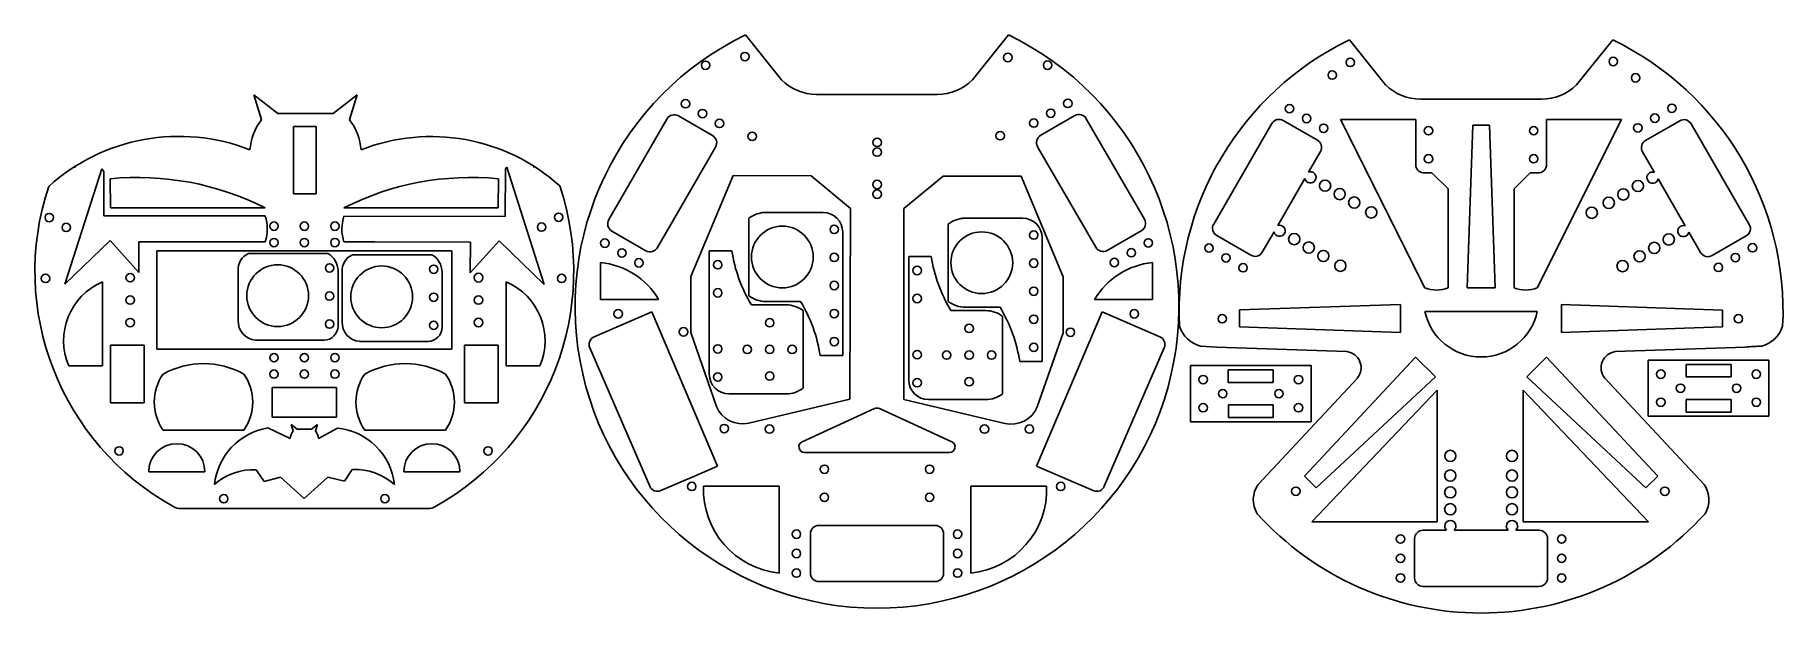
# Model space of a CAD drawing. Extents: x -398 to 224, y -94 to 112.
import ezdxf

# ---------------------------------------------------------------- set-up
doc = ezdxf.new("R2010")
doc.units = 0
doc.header["$MEASUREMENT"] = 0
doc.layers.get('0').update_dxf_attribs({"linetype": 'CONTINUOUS'})

msp = doc.modelspace()

# ---------------------------------------------------------------- linework, layer by layer
at = {"color": 7, "linetype": 'Continuous'}
for p, q in [((-144.98, 112.17), (-132.12, 96.17)), ((-51.27, 112.17), (-64.12, 96.17)), ((70.11, 110.44), (82.96, 94.44)), ((163.82, 110.44), (150.96, 94.44)), ((-76.62, 90.99), (-119.62, 90.99)), ((95.46, 89.26), (138.46, 89.26)), ((-172.92, 82.22), (-193.6, 46.4)), ((-156.7, 76.32), (-168.82, 83.32)), ((-39.82, 76.43), (-27.69, 83.43)), ((-2.91, 46.51), (-23.6, 82.33)), ((58.66, 74.7), (46.53, 81.7)), ((66.96, 82.05), (96.96, 22.05)), ((166.96, 82.05), (136.96, 22.05)), ((175.54, 74.58), (187.66, 81.58)), ((-305.82, 79.57), (-305.82, 55.57)), ((-297.82, 79.57), (-305.82, 79.57)), ((-297.82, 55.57), (-297.82, 79.57)), ((21.75, 44.77), (42.44, 80.6)), ((113.96, 80.05), (111.96, 22.05)), ((113.96, 80.05), (119.96, 80.05)), ((119.96, 80.05), (121.96, 22.05)), ((191.76, 80.49), (212.44, 44.66)), ((-155.6, 72.22), (-176.28, 36.4)), ((-20.23, 36.51), (-40.92, 72.33)), ((55.56, 63.33), (59.76, 70.6)), ((178.64, 63.21), (174.44, 70.49)), ((-387.3, 23.37), (-374.15, 64.41)), ((-373.39, 63.56), (-374.15, 64.41)), ((-373.39, 63.56), (-373.37, 47.66)), ((-230.42, 64.48), (-230.47, 47.54)), ((-230.42, 64.48), (-229.92, 65.1)), ((-216.58, 23.23), (-229.92, 65.1)), ((-371.03, 50.55), (-371.14, 60.95)), ((-233, 50.55), (-232.89, 60.95)), ((-149.33, 62.05), (-164.37, 26.16)), ((-107.59, 50.34), (-121.53, 61.98)), ((-88.56, 50.31), (-74.59, 61.91)), ((-46.79, 61.91), (-31.85, 25.98)), ((44.57, 44.3), (54.23, 61.03)), ((179.96, 60.92), (189.62, 44.19)), ((-371.03, 50.55), (-315.92, 50.62)), ((-305.82, 55.57), (-297.82, 55.57)), ((-233, 50.55), (-287.9, 50.62)), ((-107.79, -17.66), (-107.59, 50.34)), ((-88.56, -17.69), (-88.56, 50.31)), ((-315.92, 47.66), (-373.37, 47.66)), ((-230.47, 47.54), (-287.9, 47.64)), ((-143.75, 46.85), (-143.75, 19.26)), ((-117.33, 48.9), (-138.85, 48.9)), ((-72.74, 44.81), (-72.74, 17.22)), ((-46.32, 46.86), (-67.84, 46.86)), ((-371.2, 38.98), (-387.3, 23.37)), ((-360.95, 27.52), (-371.2, 38.98)), ((-326.77, 38.49), (-360.95, 38.49)), ((-360.95, 38.49), (-360.95, 27.52)), ((-315.92, 38.46), (-326.77, 38.49)), ((-287.93, 38.44), (-277.08, 38.45)), ((-277.08, 38.45), (-242.91, 38.39)), ((-242.93, 27.42), (-232.65, 38.86)), ((-242.91, 38.39), (-242.93, 27.42)), ((-232.65, 38.86), (-216.58, 23.23)), ((-180.38, 35.3), (-192.51, 42.3)), ((-110.33, -2.1), (-110.33, 41.9)), ((-39.32, -4.14), (-39.32, 39.86)), ((-16.13, 35.41), (-4.01, 42.41)), ((34.97, 33.68), (22.85, 40.68)), ((43.25, 42.01), (39.07, 34.77)), ((190.95, 41.9), (195.12, 34.66)), ((199.22, 33.56), (211.35, 40.56)), ((-354.52, 0.19), (-354.52, 35.19)), ((-354.52, 35.19), (-249.52, 35.19)), ((-293.67, 34.29), (-321.9, 34.28)), ((-256.63, 33.85), (-284.87, 33.84)), ((-249.52, 0.19), (-249.52, 35.19)), ((-157.83, -8.71), (-157.83, 35.29)), ((-157.83, 35.29), (-149.83, 35.29)), ((-86.82, -10.75), (-86.82, 33.25)), ((-86.82, 33.25), (-78.82, 33.25)), ((-325.53, 28.14), (-325.53, 10.44)), ((-290.01, 8.44), (-290.01, 28.14)), ((-288.49, 27.7), (-288.49, 10)), ((-252.97, 8), (-252.97, 27.7)), ((-196.51, 31.08), (-196.51, 17.92)), ((-164.37, 26.16), (-164.43, 6.16)), ((-31.85, 25.98), (-31.85, 5.98)), ((-0.01, 31.08), (-0.01, 17.92)), ((-373.89, -5.78), (-373.89, 24.22)), ((-230.14, -5.78), (-230.14, 24.22)), ((111.96, 22.05), (121.96, 22.05)), ((-196.51, 17.92), (-175.89, 17.92)), ((-142.83, 15.99), (-130.48, 15.99)), ((-125.33, 17.2), (-137.68, 17.2)), ((-124.41, -13.66), (-124.41, 13.94)), ((-71.82, 13.95), (-59.47, 13.95)), ((-54.32, 15.16), (-66.67, 15.16)), ((-0.01, 17.92), (-20.63, 17.92)), ((88.3, 16.16), (30.96, 14.19)), ((30.96, 14.19), (30.96, 8.19)), ((88.3, 16.16), (88.3, 6.19)), ((145.62, 16.13), (145.62, 6.13)), ((202.96, 14.13), (145.62, 16.13)), ((202.96, 8.13), (202.96, 14.13)), ((-185.6, 10.36), (-198.81, 4.65)), ((-53.4, -15.7), (-53.4, 11.9)), ((30.96, 8.19), (88.3, 6.19)), ((202.96, 8.13), (145.62, 6.13)), ((-371.02, 1.6), (-371.02, -18.9)), ((-359.02, 1.6), (-371.02, 1.6)), ((-359.02, -18.9), (-359.02, 1.6)), ((-354.52, 0.19), (-249.52, 0.19)), ((-319.44, 3.44), (-295.01, 3.44)), ((-282.4, 3), (-257.97, 3)), ((-245.02, -18.9), (-245.02, 1.6)), ((-245.02, 1.6), (-233.02, 1.6)), ((-233.02, -18.9), (-233.02, 1.6)), ((-179.05, -48.63), (-200.37, 0.7)), ((-155.28, -20.22), (-164.43, 6.16)), ((-41.07, -20.38), (-31.85, 5.98)), ((4.13, 0.7), (-17.2, -48.63)), ((22.82, 0.97), (69.18, -0.65)), ((211.11, 0.97), (164.75, -0.65)), ((-373.89, -5.78), (-385.89, -5.78)), ((-230.14, -5.78), (-218.14, -5.78)), ((-110.33, -2.1), (-118.33, -2.1)), ((-39.32, -4.14), (-47.32, -4.14)), ((13.5, -25.64), (13.5, -5.64)), ((56.47, -5.64), (44.98, -5.64)), ((93.63, -2.58), (54.03, -45)), ((56.47, -25.64), (56.47, -5.64)), ((56.47, -25.64), (56.47, -5.64)), ((100.7, -9.65), (93.63, -2.58)), ((140.3, -2.58), (133.23, -9.65)), ((179.9, -45), (140.3, -2.58)), ((176.45, -23.7), (176.45, -3.7)), ((219.42, -3.7), (207.94, -3.7)), ((219.42, -23.7), (219.42, -3.7)), ((219.42, -23.7), (219.42, -3.7)), ((37.54, -48.03), (72.9, -10.14)), ((58.22, -49.25), (100.7, -9.65)), ((133.23, -9.65), (175.65, -49.25)), ((196.39, -48.03), (161.03, -10.14)), ((-313.52, -13.47), (-313.52, -23.97)), ((-313.52, -13.47), (-290.52, -13.47)), ((-290.52, -13.47), (-290.52, -23.97)), ((-150.83, -15.71), (-130.48, -15.71)), ((-143.76, -26.12), (-107.79, -17.66)), ((-52.61, -26.25), (-88.56, -17.69)), ((-79.82, -17.75), (-59.47, -17.75)), ((56.65, -61.31), (101.28, -14.39)), ((101.28, -61.31), (101.28, -14.39)), ((131.96, -61.31), (131.96, -14.39)), ((131.96, -14.39), (176.59, -61.31)), ((-371.02, -18.9), (-359.02, -18.9)), ((-313.52, -23.97), (-290.52, -23.97)), ((-233.02, -18.9), (-245.02, -18.9)), ((-124.77, -32.76), (-98.96, -20.96)), ((-71.48, -32.76), (-97.29, -20.96)), ((176.45, -23.7), (219.42, -23.7)), ((-323.52, -28.65), (-352.32, -28.65)), ((-307.02, -31.59), (-315.05, -27.83)), ((-306.66, -26.64), (-305.98, -28.88)), ((-304.52, -28.32), (-306.66, -26.64)), ((-299.52, -28.32), (-304.52, -28.32)), ((-299.52, -28.32), (-297.37, -26.64)), ((-297.37, -26.64), (-298.05, -28.88)), ((-297.02, -31.59), (-290.26, -27.9)), ((-251.72, -28.65), (-280.52, -28.65)), ((13.5, -25.64), (56.47, -25.64)), ((-123.94, -36.58), (-72.31, -36.58)), ((-357.42, -43.47), (-337.42, -43.47)), ((-316.33, -46.9), (-319.13, -42.75)), ((-287.76, -46.83), (-284.97, -42.68)), ((-246.61, -43.47), (-266.61, -43.47)), ((-310.51, -45.45), (-316.33, -46.9)), ((-302.02, -52.97), (-310.51, -45.45)), ((-302.02, -52.97), (-293.59, -45.38)), ((-293.59, -45.38), (-287.76, -46.83)), ((-162.25, -44.64), (-175.11, -50.2)), ((-159.91, -48.58), (-132.91, -48.58)), ((-132.91, -48.58), (-132.91, -79.58)), ((-64.72, -48.58), (-64.72, -79.58)), ((-64.72, -48.58), (-37.72, -48.58)), ((54.03, -45), (58.22, -49.25)), ((175.65, -49.25), (179.9, -45)), ((-257.93, -56.56), (-346.11, -56.56)), ((56.65, -61.31), (101.28, -61.31)), ((131.96, -61.31), (176.59, -61.31)), ((-121.81, -65.58), (-121.81, -79.58)), ((-77.44, -62.58), (-118.81, -62.58)), ((-74.44, -65.58), (-74.44, -79.58)), ((93.28, -67.31), (93.28, -81.31)), ((104.68, -64.31), (96.28, -64.31)), ((126.64, -64.31), (107.33, -64.31)), ((129.29, -64.31), (137.65, -64.31)), ((140.65, -67.31), (140.65, -81.31)), ((-77.44, -82.58), (-118.81, -82.58)), ((96.28, -84.31), (137.65, -84.31))]:
    msp.add_line(p, q, dxfattribs=at)
for p, q in [((-311.5, 84.18), (-320, 90.82)), ((-320, 90.82), (-317.3, 82)), ((-320, 90.82), (-317.29, 81.97)), ((-291.72, 84.18), (-283.22, 90.82)), ((-283.22, 90.82), (-285.93, 81.97)), ((-283.22, 90.82), (-285.92, 82)), ((-301.61, 84.18), (-311.5, 84.18)), ((-301.61, 84.18), (-291.72, 84.18)), ((93.7, 82.05), (66.96, 82.05)), ((93.7, 82.05), (93.7, 65.66)), ((140.2, 82.05), (140.2, 65.65)), ((166.96, 82.05), (140.2, 82.05)), ((96.31, 63.05), (99.45, 63.05)), ((105.2, 57.3), (99.45, 63.05)), ((128.7, 57.3), (134.45, 63.05)), ((137.61, 63.05), (134.45, 63.05)), ((137.61, 63.05), (137.2, 63.05)), ((-121.53, 61.98), (-149.33, 62.05)), ((-74.59, 61.91), (-46.79, 61.91)), ((105.2, 57.3), (105.2, 22.05)), ((128.7, 57.3), (128.7, 22.05)), ((-185.6, 10.36), (-178.25, 13.53)), ((-178.25, 13.53), (-154.91, -41.47)), ((-41.34, -41.47), (-17.99, 13.53)), ((2.56, 4.65), (-17.99, 13.53)), ((116.96, 13.69), (96.96, 13.69)), ((116.96, 13.69), (136.96, 13.69)), ((22.82, 0.97), (17.02, 1.3)), ((44.98, -5.64), (13.5, -5.64)), ((176.45, -3.7), (207.94, -3.7)), ((205.94, -5.2), (189.92, -5.2)), ((189.92, -5.2), (189.92, -5.7)), ((189.92, -9.7), (189.92, -5.7)), ((205.94, -9.7), (205.94, -5.2)), ((42.98, -7.14), (26.96, -7.14)), ((26.96, -7.14), (26.96, -7.64)), ((26.96, -11.64), (26.96, -7.64)), ((26.96, -11.64), (42.98, -11.64)), ((42.98, -11.64), (42.98, -7.14)), ((189.92, -9.7), (205.94, -9.7)), ((189.94, -21.7), (189.94, -17.7)), ((189.94, -17.7), (205.94, -17.7)), ((205.94, -17.7), (205.94, -21.7)), ((26.98, -23.64), (26.98, -19.64)), ((26.98, -19.64), (42.98, -19.64)), ((26.98, -24.14), (26.98, -23.64)), ((42.98, -24.14), (26.98, -24.14)), ((42.98, -19.64), (42.98, -23.64)), ((42.98, -23.64), (42.98, -24.14)), ((189.94, -22.2), (189.94, -21.7)), ((205.94, -22.2), (189.94, -22.2)), ((205.94, -21.7), (205.94, -22.2)), ((-162.25, -44.64), (-154.91, -41.47)), ((-21.14, -50.2), (-41.34, -41.47))]:
    msp.add_line(p, q)
for centre, radius in [((-145.16, 104.45), 1.5), ((-51.54, 104.13), 1.5), ((63.96, 97.88), 1.5), ((171.96, 96.88), 1.5), ((-166.32, 87.65), 1.5), ((-30.19, 87.76), 1.5), ((48.76, 85.91), 1.5), ((184.89, 86.03), 1.5), ((-160.26, 84.15), 1.5), ((-154.2, 80.65), 1.5), ((-42.32, 80.76), 1.5), ((-36.26, 84.26), 1.5), ((54.83, 82.41), 1.5), ((178.83, 82.53), 1.5), ((60.89, 78.91), 1.5), ((172.77, 79.03), 1.5), ((-98.07, 70.43), 1.5), ((-98.07, 55.43), 1.5), ((61.41, 58.46), 2), ((66.61, 55.46), 2), ((167.59, 55.35), 2), ((172.79, 58.35), 2), ((71.8, 52.46), 2), ((77.84, 48.93), 2), ((156.35, 48.82), 2), ((162.4, 52.35), 2), ((-392.84, 47.1), 1.5), ((-386.77, 43.6), 1.5), ((-312.82, 44.04), 1.5), ((-302.02, 44.04), 1.5), ((-291.12, 44.04), 1.5), ((-217.53, 43.71), 1.5), ((-211.46, 47.21), 1.5), ((-131.83, 33.05), 11), ((-113.33, 42.9), 1.5), ((-312.82, 38.19), 1.5), ((-302.02, 38.19), 1.5), ((-291.12, 38.19), 1.5), ((-195.01, 37.97), 1.5), ((-60.82, 31.01), 11), ((-42.32, 40.86), 1.5), ((-1.51, 38.08), 1.5), ((20.08, 36.23), 1.5), ((50.41, 39.41), 2), ((55.6, 36.41), 2), ((178.59, 36.29), 2), ((183.79, 39.29), 2), ((213.58, 36.35), 1.5), ((-188.94, 34.47), 1.5), ((-182.88, 30.97), 1.5), ((-154.83, 30.29), 1.5), ((-113.33, 32.9), 1.5), ((-42.32, 30.86), 1.5), ((-13.63, 31.08), 1.5), ((-7.57, 34.58), 1.5), ((26.14, 32.73), 1.5), ((60.8, 33.41), 2), ((66.86, 29.91), 2), ((167.33, 29.8), 2), ((173.4, 33.29), 2), ((207.52, 32.85), 1.5), ((-394.17, 25.44), 1.5), ((-364.02, 25.69), 1.5), ((-311.51, 19.29), 11), ((-293.01, 29.14), 1.5), ((-274.47, 18.85), 11), ((-255.97, 28.7), 1.5), ((-240.02, 25.69), 1.55), ((-210.4, 25.44), 1.5), ((-83.82, 28.25), 1.5), ((32.21, 29.23), 1.5), ((201.45, 29.35), 1.5), ((-364.02, 17.69), 1.5), ((-293.01, 19.14), 1.5), ((-255.97, 18.7), 1.5), ((-240.02, 17.69), 1.5), ((-154.83, 20.29), 1.5), ((-83.82, 18.25), 1.5), ((-190.28, 12.81), 1.5), ((-113.33, 12.9), 1.5), ((-6.51, 12.81), 1.5), ((24.81, 11.07), 1.5), ((208.58, 11.07), 1.5), ((-364.02, 9.69), 1.5), ((-293.01, 9.14), 1.5), ((-255.97, 8.7), 1.5), ((-240.02, 9.69), 1.55), ((-136.33, 9.64), 1.5), ((-65.32, 7.6), 1.5), ((-42.32, 10.86), 1.5), ((-154.83, 0.29), 1.5), ((-144.33, 0.14), 1.5), ((-136.33, 0.14), 1.5), ((-128.33, 0.14), 1.5), ((-113.33, 2.9), 1.5), ((-42.32, 0.86), 1.5), ((-312.82, -2.81), 1.5), ((-302.02, -2.81), 1.5), ((-291.12, -2.81), 1.5), ((-83.82, -1.75), 1.5), ((-73.32, -1.9), 1.5), ((-65.32, -1.9), 1.5), ((-57.32, -1.9), 1.5), ((-312.82, -8.66), 1.5), ((-302.02, -8.66), 1.5), ((-291.12, -8.66), 1.5), ((-154.83, -9.71), 1.5), ((-136.33, -9.36), 1.5), ((-83.82, -11.75), 1.5), ((-65.32, -11.4), 1.5), ((18, -10.64), 1.5), ((51.96, -10.64), 1.5), ((180.96, -8.7), 1.5), ((187.94, -13.7), 1.5), ((207.94, -13.7), 1.5), ((214.92, -8.7), 1.5), ((24.98, -15.64), 1.5), ((44.98, -15.64), 1.5), ((180.96, -18.7), 1.5), ((214.92, -18.7), 1.5), ((18, -20.64), 1.5), ((51.96, -20.64), 1.5), ((-367.98, -36.06), 1.5), ((-236.59, -36.06), 1.5), ((106, -37.81), 2), ((127.96, -37.81), 2), ((105.96, -44.81), 2), ((127.97, -44.81), 2), ((-164.09, -48.69), 1.5), ((-32.7, -48.69), 1.5), ((51, -50.43), 1.5), ((105.96, -50.81), 2), ((127.97, -50.81), 2), ((182.39, -50.43), 1.5), ((-330.7, -53.06), 1.5), ((-273.33, -53.06), 1.5), ((105.96, -56.81), 2), ((127.97, -56.81), 2), ((-126.81, -65.69), 1.5), ((-69.44, -65.69), 1.5), ((88.28, -67.43), 1.5), ((145.65, -67.43), 1.5), ((-126.81, -72.58), 1.5), ((-69.44, -72.58), 1.5), ((88.28, -74.31), 1.5), ((145.65, -74.31), 1.5), ((-126.81, -79.58), 1.5), ((-69.44, -79.58), 1.5), ((88.28, -81.31), 1.5), ((145.65, -81.31), 1.5)]:
    msp.add_circle(centre, radius, dxfattribs=at)
for centre in [(-159.16, 101.38), (-37.37, 101.39), (70.38, 102.4), (164, 102.71), (-142.56, 76.04), (-98.07, 73.89), (-54.28, 76.26), (98.25, 78.06), (135.68, 78.06), (98.25, 68.06), (135.68, 68.06), (-98.07, 58.89), (-113.33, 22.9), (-42.32, 20.86), (-167.03, 6.4), (-29.25, 6.22), (-152.49, -28.1), (-136.39, -28.26), (-59.85, -28.26), (-43.87, -28.25), (-116.84, -42.58), (-79.41, -42.58), (-116.84, -52.58), (-79.41, -52.58)]:
    msp.add_circle(centre, 1.5)
for centre, radius, start, end in [((-98.12, 15.42), 107.5, 115.84193, 64.15807), ((116.96, 13.69), 107.5, 115.84193, 182.84527), ((116.96, 13.69), 107.5, 357.15473, 64.15807), ((-119.62, 108.67), 17.68, 225, 270), ((-76.62, 108.67), 17.68, 270, 315), ((95.46, 106.94), 17.68, 225, 270), ((138.46, 106.94), 17.68, 270, 315), ((-170.32, 80.72), 3, 60, 150), ((-26.19, 80.83), 3, 30, 120), ((45.03, 79.1), 3, 60, 150), ((189.16, 78.99), 3, 30, 120), ((-158.2, 73.72), 3, 330, 60), ((-38.32, 73.83), 3, 120, 210), ((57.16, 72.1), 3, 330, 60), ((177.04, 71.99), 3, 120, 210), ((-383.54, 55.02), 10, 90, 93.37381), ((-220.56, 55.22), 10, 86.99013, 90), ((56.19, 61.43), 2, 191.43274, 108.56798), ((178, 61.32), 2, 71.43202, 348.56726), ((-302.02, 27.94), 95.91, 161.62471, 240.98869), ((-361.6, -40.71), 102.11, 63.43079, 95.36341), ((-242.42, -39.85), 101.26, 84.60017, 116.68626), ((-302.02, 27.94), 95.91, 299.01131, 18.51697), ((-329.89, 43.06), 14.7, 341.77099, 18.22901), ((-273.96, 42.98), 14.69, 161.5416, 198.02327), ((-191.01, 44.9), 3, 150, 240), ((-137.68, 38.9), 10, 90, 127.3806), ((-117.33, 41.9), 7, 0, 90), ((-66.67, 36.86), 10, 90, 127.3806), ((-46.32, 39.86), 7, 0, 90), ((-5.51, 45.01), 3, 300, 30), ((24.35, 43.27), 3, 150, 240), ((45.21, 42.41), 2, 191.41017, 108.59054), ((188.99, 42.29), 2, 71.40946, 348.58983), ((209.85, 43.16), 3, 300, 30), ((-319.63, 28.79), 5.93, 112.49665, 186.29853), ((-297.13, 28.07), 7.12, 0.59303, 60.87748), ((-282.6, 28.35), 5.93, 112.49665, 186.29853), ((-260.1, 27.63), 7.12, 0.59303, 60.87748), ((-178.88, 37.9), 3, 240, 330), ((-17.63, 38.01), 3, 210, 300), ((36.47, 36.27), 3, 240, 330), ((197.72, 36.16), 3, 210, 300), ((-199.1, 4.29), 26.92, 30.43073, 84.4816), ((2.58, 4.29), 26.92, 95.5184, 149.56927), ((-364.77, 3.17), 22.94, 113.4294, 202.96779), ((-239.26, 3.17), 22.94, 337.03221, 66.5706), ((-137.68, 27.2), 10, 232.6194, 270), ((-130.48, 5.99), 10, 52.6194, 90), ((-66.67, 25.16), 10, 232.6194, 270), ((-59.47, 3.95), 10, 52.6194, 90), ((-318.98, 9.99), 6.56, 176.03398, 266.03398), ((-295.01, 8.44), 5, 270, 0), ((-281.95, 9.55), 6.56, 176.03398, 266.03398), ((-257.97, 8), 5, 270, 0), ((-197.62, 1.89), 3, 113.37231, 203.37231), ((1.37, 1.89), 3, 336.62769, 66.62769), ((-337.92, -34.77), 29.83, 61.13175, 118.86825), ((-266.12, -34.77), 29.83, 61.13173, 118.86827), ((68.42, -6.42), 5.82, 320.23897, 82.53637), ((165.51, -6.42), 5.82, 97.46363, 219.76103), ((-337.92, -18.65), 17.53, 145.22217, 214.77783), ((-337.92, -18.65), 17.53, 325.22217, 34.77783), ((-266.12, -18.65), 17.53, 145.22217, 214.77783), ((-266.12, -18.65), 17.53, 325.22217, 34.77783), ((-150.83, -8.71), 7, 180, 270), ((-79.82, -10.75), 7, 180, 270), ((-130.48, -5.71), 10, 270, 307.3806), ((-59.47, -7.75), 10, 270, 307.3806), ((-146.05, -16.39), 10, 202.5497, 283.23726), ((-98.12, -22.78), 2, 65.43283, 114.56717), ((-50.29, -16.52), 10, 256.59978, 337.28734), ((-311.15, -50.54), 23.04, 99.7515, 173.70799), ((-302.02, -31.95), 5.01, 142.23981, 175.89405), ((-302.02, -31.95), 5.01, 4.10595, 37.76019), ((-292.54, -50.54), 22.76, 6.37183, 84.26323), ((-347.42, -43.47), 10, 0, 180), ((-256.61, -43.47), 10, 0, 180), ((-123.94, -34.58), 2, 114.56717, 270), ((-72.31, -34.58), 2, 270, 65.43283), ((-320.09, -63.81), 21.08, 87.36922, 131.46082), ((-283.93, -63.67), 21.01, 48.17765, 92.81889), ((-176.3, -47.44), 3, 203.37231, 293.37231), ((-129.94, -49.74), 29.99, 177.78372, 264.3259), ((-67.69, -49.74), 29.99, 275.6741, 2.21628), ((-19.95, -47.44), 3, 246.62769, 336.62769), ((-346.11, -51.56), 5, 240.98869, 270), ((-257.93, -51.56), 5, 270, 299.01131), ((116.96, 13.69), 107.5, 222.12122, 317.87878), ((106, -62.81), 2, 311.43274, 228.56798), ((127.97, -62.81), 2, 311.41017, 228.59054), ((-118.81, -65.58), 3, 90, 180), ((-77.44, -65.58), 3, 0, 90), ((96.28, -67.31), 3, 90, 180), ((137.65, -67.31), 3, 0, 90), ((-118.81, -79.58), 3, 180, 270), ((-77.44, -79.58), 3, 270, 0), ((96.28, -81.31), 3, 180, 270), ((137.65, -81.31), 3, 270, 0)]:
    msp.add_arc(centre, radius, start, end, dxfattribs=at)
for centre, radius, start, end in [((-301.61, 69.82), 19.83, 142.23981, 175.89405), ((-301.61, 69.82), 19.83, 4.10595, 37.76019), ((-346.68, 6.98), 69.06, 68.52323, 132.15863), ((-256.86, 7.47), 68.49, 48.04141, 111.37536), ((96.51, 65.85), 2.81, 175.97988, 265.97988), ((137.41, 65.85), 2.81, 265.86445, 4.13555), ((-96.69, 43.65), 53.8, 188.93495, 210.93588), ((-25.68, 41.61), 53.8, 188.93495, 210.93588), ((101.08, 32.3), 11.05, 248.10228, 291.89772), ((132.83, 32.3), 11.05, 248.05417, 291.94583), ((-171.47, -10.45), 53.8, 8.93495, 30.93588), ((-100.46, -12.49), 53.8, 8.93495, 30.93588), ((116.96, 17.87), 20.43, 191.81018, 348.18982), ((19.69, 11.54), 10.58, 197.55091, 255.39628), ((214.24, 11.54), 10.58, 284.60372, 342.44909), ((232.25, -319.51), 321.18, 92.7375, 93.77392), ((45.46, -53.46), 9.61, 145.5421, 211.0267), ((188.47, -53.46), 9.61, 328.9733, 34.4579), ((188.47, -53.46), 9.61, 304.36895, 304.6248)]:
    msp.add_arc(centre, radius, start, end)

doc.saveas('drawing.dxf')
